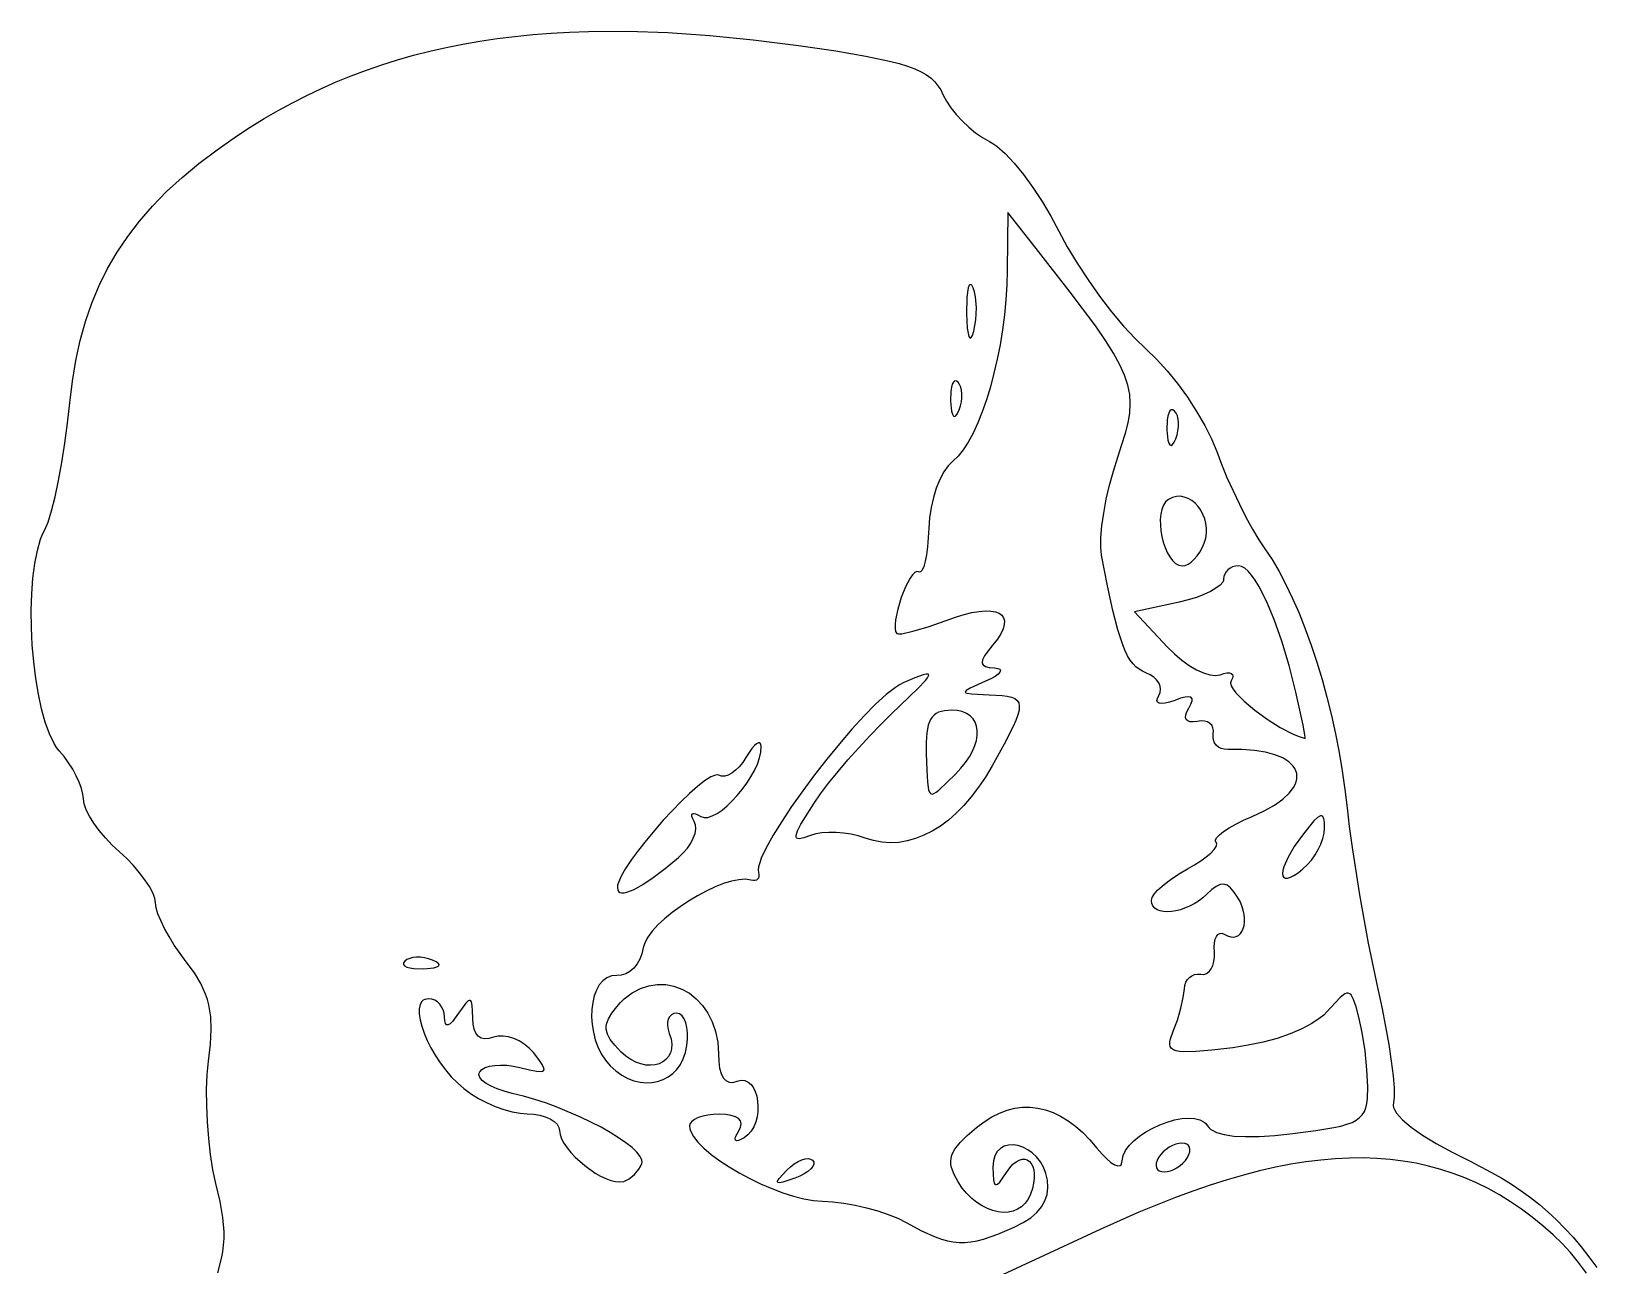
# Model space of a CAD drawing. Header units: millimetres. Extents: x -1.79 to 0.4, y -0.08 to 4.45.
# Drawn here: x -1.688 to -0.482, y 3.5 to 4.451 of the extents above; entities that cross this region are included whole.
import ezdxf

# ---------------------------------------------------------------- set-up
doc = ezdxf.new("R2010")
doc.units = ezdxf.units.MM
doc.header["$MEASUREMENT"] = 0

msp = doc.modelspace()

# ---------------------------------------------------------------- linework, layer by layer
at = {"flags": 128}
for points in [[(-1.543993, 3.494543), (-1.541093, 3.505439), (-1.540143, 3.510655), (-1.539518, 3.515811), (-1.53921, 3.520977), (-1.539214, 3.526224), (-1.540133, 3.537243), (-1.542221, 3.549434), (-1.545429, 3.563361), (-1.5477, 3.573903), (-1.54957, 3.585572), (-1.551016, 3.597983), (-1.552014, 3.610748), (-1.552542, 3.623482), (-1.552575, 3.635797), (-1.552092, 3.647307), (-1.551068, 3.657625), (-1.549603, 3.670527), (-1.549021, 3.681793), (-1.549398, 3.691763), (-1.550811, 3.70078), (-1.551929, 3.705036), (-1.553335, 3.709182), (-1.557048, 3.717311), (-1.562026, 3.725507), (-1.568346, 3.734111), (-1.573083, 3.740449), (-1.577503, 3.746962), (-1.581508, 3.753467), (-1.585002, 3.759776), (-1.587888, 3.765704), (-1.590068, 3.771066), (-1.591448, 3.775676), (-1.591929, 3.779347), (-1.592496, 3.782904), (-1.594121, 3.787174), (-1.59669, 3.791996), (-1.600089, 3.797208), (-1.604204, 3.80265), (-1.608921, 3.80816), (-1.614127, 3.813576), (-1.619707, 3.818736), (-1.625287, 3.823928), (-1.630492, 3.829425), (-1.63521, 3.83506), (-1.639325, 3.840665), (-1.642724, 3.846074), (-1.645293, 3.851121), (-1.646918, 3.855638), (-1.647485, 3.859458), (-1.647864, 3.863205), (-1.64895, 3.86751), (-1.650668, 3.872222), (-1.652941, 3.877187), (-1.655692, 3.882255), (-1.658846, 3.887271), (-1.662325, 3.892084), (-1.666054, 3.896542), (-1.668081, 3.899082), (-1.67002, 3.902105), (-1.673625, 3.909483), (-1.676854, 3.91843), (-1.67969, 3.928704), (-1.682117, 3.94006), (-1.68412, 3.952254), (-1.685682, 3.965043), (-1.686787, 3.978182), (-1.687419, 3.991429), (-1.687561, 4.004538), (-1.687199, 4.017267), (-1.686316, 4.029372), (-1.684895, 4.040608), (-1.682921, 4.050731), (-1.680377, 4.059499), (-1.678887, 4.063298), (-1.677248, 4.066667), (-1.674671, 4.072673), (-1.671979, 4.081257), (-1.669254, 4.092018), (-1.666575, 4.104556), (-1.66402, 4.118468), (-1.66167, 4.133354), (-1.659604, 4.148813), (-1.657901, 4.164444), (-1.655933, 4.18113), (-1.653281, 4.197104), (-1.64992, 4.212409), (-1.645822, 4.227088), (-1.640962, 4.241183), (-1.635313, 4.254737), (-1.628848, 4.267791), (-1.621542, 4.280387), (-1.613367, 4.292569), (-1.604297, 4.304378), (-1.594306, 4.315857), (-1.583368, 4.327048), (-1.571456, 4.337993), (-1.558543, 4.348735), (-1.544603, 4.359316), (-1.52961, 4.369778), (-1.519019, 4.376685), (-1.508314, 4.383276), (-1.497486, 4.389551), (-1.486528, 4.395511), (-1.475433, 4.401158), (-1.464194, 4.406493), (-1.452802, 4.411517), (-1.44125, 4.416232), (-1.429531, 4.420637), (-1.417638, 4.424736), (-1.405563, 4.428528), (-1.393299, 4.432015), (-1.380838, 4.435199), (-1.368173, 4.43808), (-1.355297, 4.44066), (-1.342202, 4.442939), (-1.32888, 4.44492), (-1.315324, 4.446603), (-1.301528, 4.447989), (-1.287482, 4.44908), (-1.273181, 4.449877), (-1.258616, 4.450381), (-1.228666, 4.450514), (-1.197574, 4.44949), (-1.165279, 4.447318), (-1.131723, 4.444008), (-1.096846, 4.439569), (-1.068194, 4.435349), (-1.045104, 4.431442), (-1.026903, 4.42762), (-1.019426, 4.425669), (-1.01292, 4.423655), (-1.007301, 4.421547), (-1.002484, 4.419317), (-0.998386, 4.416938), (-0.994922, 4.41438), (-0.992009, 4.411615), (-0.989563, 4.408614), (-0.987499, 4.405349), (-0.985735, 4.401792), (-0.983114, 4.396794), (-0.979672, 4.391638), (-0.975556, 4.386473), (-0.970912, 4.381446), (-0.965886, 4.376707), (-0.960625, 4.372403), (-0.955276, 4.368683), (-0.949985, 4.365694), (-0.947263, 4.36413), (-0.94433, 4.362032), (-0.937941, 4.35638), (-0.931036, 4.349021), (-0.923835, 4.34024), (-0.916557, 4.330319), (-0.909422, 4.319542), (-0.902649, 4.308193), (-0.896457, 4.296556), (-0.889996, 4.284475), (-0.882442, 4.271866), (-0.874071, 4.2591), (-0.865155, 4.246549), (-0.855969, 4.234583), (-0.846789, 4.223575), (-0.837888, 4.213896), (-0.82954, 4.205917), (-0.821445, 4.198174), (-0.813265, 4.189174), (-0.805226, 4.17924), (-0.797551, 4.168696), (-0.790462, 4.157866), (-0.784185, 4.147075), (-0.778942, 4.136646), (-0.774957, 4.126903), (-0.771334, 4.117249), (-0.76712, 4.107065), (-0.757526, 4.086337), (-0.75245, 4.076407), (-0.74739, 4.067176), (-0.742499, 4.058952), (-0.737929, 4.052042), (-0.732421, 4.043742), (-0.727014, 4.034556), (-0.721733, 4.024555), (-0.716598, 4.013811), (-0.711634, 4.002392), (-0.706861, 3.990372), (-0.702304, 3.97782), (-0.697983, 3.964807), (-0.693922, 3.951405), (-0.690143, 3.937683), (-0.686668, 3.923714), (-0.683521, 3.909567), (-0.680723, 3.895314), (-0.678297, 3.881025), (-0.676266, 3.866772), (-0.674651, 3.852625), (-0.67303, 3.8383), (-0.670846, 3.821996), (-0.66517, 3.785717), (-0.658388, 3.748326), (-0.651262, 3.714361), (-0.647937, 3.699094), (-0.645024, 3.684285), (-0.642575, 3.670299), (-0.640639, 3.6575), (-0.639266, 3.646253), (-0.638506, 3.636924), (-0.63841, 3.629875), (-0.639026, 3.625472), (-0.639273, 3.623729), (-0.638926, 3.62179), (-0.637998, 3.619666), (-0.636506, 3.617367), (-0.631886, 3.612295), (-0.625186, 3.606665), (-0.616525, 3.600568), (-0.606022, 3.594095), (-0.593798, 3.587339), (-0.579971, 3.580389), (-0.563429, 3.571881), (-0.55558, 3.567385), (-0.547988, 3.562691), (-0.540637, 3.557769), (-0.53351, 3.552592), (-0.52659, 3.547131), (-0.519858, 3.541358), (-0.513298, 3.535244), (-0.506893, 3.528762), (-0.500625, 3.521882), (-0.494478, 3.514577), (-0.488433, 3.506818), (-0.482474, 3.498578)], [(-0.930832, 3.529792), (-0.923985, 3.533277), (-0.918214, 3.537007), (-0.913505, 3.541004), (-0.90984, 3.545292), (-0.907205, 3.549892), (-0.905584, 3.554827), (-0.90496, 3.560119), (-0.905318, 3.565792), (-0.906486, 3.57105), (-0.908341, 3.575809), (-0.910777, 3.580042), (-0.913689, 3.583726), (-0.916971, 3.586833), (-0.920519, 3.58934), (-0.924225, 3.591222), (-0.927985, 3.592451), (-0.931692, 3.593005), (-0.935242, 3.592857), (-0.938529, 3.591981), (-0.941447, 3.590354), (-0.94389, 3.58795), (-0.945754, 3.584742), (-0.946931, 3.580707), (-0.947318, 3.575819), (-0.947178, 3.570266), (-0.946824, 3.566204), (-0.946194, 3.563611), (-0.945757, 3.562859), (-0.945229, 3.562465), (-0.944603, 3.562428), (-0.943869, 3.562744), (-0.942054, 3.564425), (-0.936818, 3.571903), (-0.934357, 3.575379), (-0.931895, 3.578094), (-0.92947, 3.580084), (-0.927118, 3.58138), (-0.924878, 3.582018), (-0.922787, 3.582031), (-0.920883, 3.581452), (-0.919202, 3.580316), (-0.917782, 3.578656), (-0.916661, 3.576506), (-0.915876, 3.5739), (-0.915464, 3.570872), (-0.915464, 3.567454), (-0.915912, 3.563682), (-0.916846, 3.559589), (-0.918304, 3.555208), (-0.920173, 3.551315), (-0.922509, 3.548061), (-0.925258, 3.545438), (-0.928367, 3.543437), (-0.931781, 3.542048), (-0.935447, 3.541262), (-0.939311, 3.54107), (-0.943318, 3.541464), (-0.947415, 3.542433), (-0.951548, 3.543969), (-0.955663, 3.546063), (-0.959706, 3.548706), (-0.963624, 3.551889), (-0.967361, 3.555602), (-0.970865, 3.559836), (-0.974082, 3.564583), (-0.977236, 3.57037), (-0.979129, 3.575563), (-0.979579, 3.578005), (-0.979685, 3.580381), (-0.979439, 3.582718), (-0.978832, 3.585043), (-0.977853, 3.587385), (-0.976494, 3.589769), (-0.972597, 3.594777), (-0.967068, 3.600285), (-0.959832, 3.606514), (-0.954012, 3.610905), (-0.948154, 3.61457), (-0.942266, 3.61751), (-0.936357, 3.619726), (-0.930436, 3.621221), (-0.924514, 3.621996), (-0.918598, 3.622052), (-0.912698, 3.621391), (-0.906824, 3.620014), (-0.900983, 3.617924), (-0.895187, 3.615122), (-0.889443, 3.61161), (-0.883761, 3.607388), (-0.87815, 3.602459), (-0.87262, 3.596825), (-0.867179, 3.590486), (-0.863295, 3.585956), (-0.859672, 3.582298), (-0.856388, 3.579549), (-0.853519, 3.577748), (-0.851143, 3.576934), (-0.849335, 3.577144), (-0.848669, 3.577646), (-0.848174, 3.578417), (-0.847735, 3.580792), (-0.847053, 3.584749), (-0.845241, 3.588686), (-0.842443, 3.592542), (-0.838804, 3.596257), (-0.834469, 3.599771), (-0.829583, 3.603024), (-0.824291, 3.605955), (-0.818738, 3.608505), (-0.813069, 3.610614), (-0.807428, 3.61222), (-0.801961, 3.613265), (-0.796813, 3.613688), (-0.792128, 3.613429), (-0.788052, 3.612428), (-0.784729, 3.610624), (-0.783395, 3.609403), (-0.782304, 3.607958), (-0.781101, 3.606397), (-0.779517, 3.604993), (-0.777551, 3.603746), (-0.775201, 3.602657), (-0.769341, 3.600951), (-0.761926, 3.599872), (-0.752941, 3.599419), (-0.742374, 3.599591), (-0.730213, 3.600387), (-0.716443, 3.601806), (-0.69867, 3.604061), (-0.684944, 3.606313), (-0.679438, 3.607537), (-0.674751, 3.60888), (-0.670818, 3.610382), (-0.667575, 3.612083), (-0.664958, 3.614023), (-0.662902, 3.616242), (-0.661343, 3.61878), (-0.660216, 3.621677), (-0.659458, 3.624972), (-0.659004, 3.628707), (-0.658748, 3.637653), (-0.659331, 3.650869), (-0.660804, 3.665406), (-0.662944, 3.6795), (-0.665526, 3.691389), (-0.667715, 3.699272), (-0.669635, 3.704959), (-0.671552, 3.708492), (-0.672592, 3.709465), (-0.673731, 3.709915), (-0.675002, 3.709848), (-0.676437, 3.709269), (-0.679936, 3.706598), (-0.690373, 3.695347), (-0.692617, 3.693052), (-0.695271, 3.690794), (-0.701716, 3.68642), (-0.709524, 3.682297), (-0.718511, 3.678495), (-0.728491, 3.675084), (-0.739282, 3.672134), (-0.750697, 3.669717), (-0.762554, 3.667903), (-0.778694, 3.666018), (-0.791123, 3.66492), (-0.800208, 3.664712), (-0.803613, 3.664974), (-0.806321, 3.665497), (-0.808379, 3.666293), (-0.809832, 3.667376), (-0.810726, 3.668759), (-0.811109, 3.670454), (-0.811025, 3.672473), (-0.810523, 3.674831), (-0.808443, 3.680611), (-0.805282, 3.689188), (-0.802611, 3.698203), (-0.800714, 3.706586), (-0.799873, 3.713264), (-0.799521, 3.715888), (-0.798718, 3.71825), (-0.797515, 3.720306), (-0.795964, 3.722009), (-0.794116, 3.723314), (-0.792022, 3.724176), (-0.789734, 3.724549), (-0.787304, 3.724389), (-0.784916, 3.724347), (-0.782749, 3.725071), (-0.780846, 3.72649), (-0.77925, 3.728533), (-0.778004, 3.73113), (-0.77715, 3.734211), (-0.776731, 3.737705), (-0.77679, 3.741542), (-0.776909, 3.745312), (-0.776662, 3.748607), (-0.77608, 3.751371), (-0.775193, 3.753547), (-0.774033, 3.755079), (-0.77263, 3.755911), (-0.771016, 3.755987), (-0.769221, 3.75525), (-0.766638, 3.753924), (-0.764238, 3.753218), (-0.762038, 3.753089), (-0.760053, 3.753492), (-0.7583, 3.754384), (-0.756794, 3.755719), (-0.755552, 3.757453), (-0.754589, 3.759543), (-0.753921, 3.761945), (-0.753566, 3.764614), (-0.753538, 3.767506), (-0.753853, 3.770576), (-0.754529, 3.773781), (-0.75558, 3.777077), (-0.757023, 3.78042), (-0.758873, 3.783764), (-0.761707, 3.78798), (-0.764361, 3.791051), (-0.766945, 3.792988), (-0.769566, 3.7938), (-0.772333, 3.793499), (-0.775352, 3.792094), (-0.778732, 3.789596), (-0.782582, 3.786014), (-0.785636, 3.783234), (-0.788902, 3.78076), (-0.792323, 3.778595), (-0.795842, 3.776747), (-0.802953, 3.774026), (-0.80643, 3.773164), (-0.809781, 3.772642), (-0.812949, 3.772468), (-0.815878, 3.772646), (-0.81851, 3.773183), (-0.820791, 3.774084), (-0.822663, 3.775357), (-0.824069, 3.777006), (-0.824955, 3.779038), (-0.825262, 3.781458), (-0.824696, 3.783614), (-0.823073, 3.786212), (-0.820507, 3.789153), (-0.817111, 3.792339), (-0.813, 3.795669), (-0.808288, 3.799046), (-0.803087, 3.80237), (-0.797512, 3.805542), (-0.79205, 3.808646), (-0.78718, 3.811766), (-0.782993, 3.814818), (-0.77958, 3.817719), (-0.777031, 3.820384), (-0.775436, 3.822729), (-0.774886, 3.824671), (-0.775031, 3.825464), (-0.775471, 3.826125), (-0.775881, 3.826782), (-0.775938, 3.827564), (-0.77505, 3.829462), (-0.772922, 3.831738), (-0.769669, 3.834311), (-0.765403, 3.837099), (-0.76024, 3.840021), (-0.754294, 3.842997), (-0.747679, 3.845944), (-0.738362, 3.850269), (-0.730547, 3.85473), (-0.724213, 3.859266), (-0.719336, 3.863816), (-0.715896, 3.868321), (-0.714707, 3.870537), (-0.713869, 3.872718), (-0.713379, 3.874858), (-0.713234, 3.876949), (-0.713432, 3.878982), (-0.713969, 3.880951), (-0.714843, 3.882848), (-0.716051, 3.884666), (-0.719459, 3.888031), (-0.724169, 3.890986), (-0.730161, 3.893472), (-0.737412, 3.895426), (-0.7459, 3.89679), (-0.755603, 3.897501), (-0.766498, 3.8975), (-0.769154, 3.897666), (-0.771539, 3.898319), (-0.773608, 3.899407), (-0.775314, 3.900882), (-0.776613, 3.902693), (-0.777459, 3.904789), (-0.777807, 3.907121), (-0.77761, 3.909639), (-0.777438, 3.912103), (-0.77786, 3.914282), (-0.778822, 3.916136), (-0.780276, 3.917627), (-0.78217, 3.918714), (-0.784453, 3.91936), (-0.787075, 3.919523), (-0.789985, 3.919167), (-0.793024, 3.918746), (-0.795455, 3.918854), (-0.797265, 3.919469), (-0.798439, 3.920569), (-0.798964, 3.922134), (-0.798824, 3.924139), (-0.798007, 3.926565), (-0.796498, 3.929389), (-0.794804, 3.932475), (-0.793965, 3.934882), (-0.79399, 3.936616), (-0.794887, 3.937681), (-0.796665, 3.938081), (-0.79933, 3.937822), (-0.802893, 3.93691), (-0.80736, 3.935347), (-0.811323, 3.933981), (-0.81465, 3.933158), (-0.817312, 3.932868), (-0.819278, 3.933102), (-0.820518, 3.933852), (-0.821002, 3.935107), (-0.8207, 3.936859), (-0.819582, 3.939097), (-0.818552, 3.94145), (-0.81825, 3.943897), (-0.818633, 3.946368), (-0.819663, 3.94879), (-0.8213, 3.951091), (-0.823502, 3.953201), (-0.82623, 3.955046), (-0.829443, 3.956556), (-0.83221, 3.957781), (-0.834778, 3.959291), (-0.837172, 3.961153), (-0.839416, 3.963432), (-0.841535, 3.966193), (-0.843554, 3.969502), (-0.845498, 3.973425), (-0.847391, 3.978026), (-0.851125, 3.989529), (-0.854955, 4.004534), (-0.859078, 4.023567), (-0.863693, 4.047153), (-0.86429, 4.053191), (-0.864168, 4.060818), (-0.863377, 4.069724), (-0.861969, 4.079599), (-0.859995, 4.090134), (-0.857507, 4.101018), (-0.854556, 4.111942), (-0.851193, 4.122597), (-0.84796, 4.132298), (-0.845296, 4.141058), (-0.843283, 4.149089), (-0.842005, 4.156601), (-0.841543, 4.163807), (-0.84198, 4.170917), (-0.8434, 4.178144), (-0.845884, 4.1857), (-0.849516, 4.193794), (-0.854378, 4.20264), (-0.860552, 4.212449), (-0.868123, 4.223431), (-0.88778, 4.249765), (-0.914012, 4.283333), (-0.935887, 4.311111), (-0.936193, 4.266667), (-0.936495, 4.255251), (-0.937229, 4.243702), (-0.938369, 4.23211), (-0.939887, 4.22057), (-0.941757, 4.209171), (-0.943954, 4.198008), (-0.946451, 4.187172), (-0.949222, 4.176755), (-0.952241, 4.16685), (-0.955481, 4.157548), (-0.958915, 4.148943), (-0.962519, 4.141126), (-0.966265, 4.134189), (-0.970127, 4.128225), (-0.97408, 4.123325), (-0.978096, 4.119583), (-0.98167, 4.116045), (-0.985038, 4.111248), (-0.988124, 4.105405), (-0.990853, 4.098727), (-0.993146, 4.091426), (-0.994928, 4.083714), (-0.996122, 4.075802), (-0.996651, 4.067903), (-0.997534, 4.053518), (-0.998331, 4.047479), (-0.999321, 4.042391), (-1.000471, 4.038392), (-1.001749, 4.03562), (-1.003121, 4.034212), (-1.003832, 4.034062), (-1.004554, 4.034306), (-1.005941, 4.034533), (-1.007497, 4.033725), (-1.009177, 4.032012), (-1.010935, 4.029524), (-1.014499, 4.022747), (-1.017821, 4.014439), (-1.020533, 4.005645), (-1.022265, 3.997409), (-1.022649, 3.993827), (-1.022649, 3.990776), (-1.022221, 3.988388), (-1.021318, 3.986792), (-1.019986, 3.986442), (-1.017364, 3.986637), (-1.008877, 3.988495), (-0.997103, 3.992032), (-0.98329, 3.996917), (-0.976098, 3.999454), (-0.969462, 4.001442), (-0.963406, 4.002894), (-0.95795, 4.003819), (-0.953116, 4.00423), (-0.948927, 4.004138), (-0.945403, 4.003554), (-0.942568, 4.00249), (-0.940442, 4.000956), (-0.939047, 3.998965), (-0.938406, 3.996527), (-0.93854, 3.993655), (-0.939471, 3.990359), (-0.94122, 3.98665), (-0.94381, 3.982541), (-0.947262, 3.978042), (-0.951002, 3.973355), (-0.953642, 3.969556), (-0.955178, 3.966555), (-0.955603, 3.96426), (-0.955396, 3.96335), (-0.95491, 3.962582), (-0.953094, 3.961428), (-0.950149, 3.960709), (-0.946068, 3.960333), (-0.943462, 3.959981), (-0.941905, 3.959275), (-0.941371, 3.958259), (-0.94183, 3.956974), (-0.943255, 3.955463), (-0.945617, 3.953769), (-0.948888, 3.951934), (-0.95304, 3.95), (-0.964909, 3.944647), (-0.967773, 3.942924), (-0.968425, 3.942256), (-0.968552, 3.941698), (-0.968152, 3.941238), (-0.967219, 3.940863), (-0.963745, 3.940316), (-0.950262, 3.939667), (-0.940208, 3.939112), (-0.936245, 3.93859), (-0.932988, 3.937816), (-0.930435, 3.936724), (-0.928582, 3.935249), (-0.927427, 3.933323), (-0.926967, 3.930882), (-0.9272, 3.927859), (-0.928122, 3.924187), (-0.929731, 3.919801), (-0.932024, 3.914635), (-0.938652, 3.901698), (-0.947985, 3.884847), (-0.95308, 3.876312), (-0.958402, 3.8684), (-0.96393, 3.861123), (-0.969645, 3.854491), (-0.975527, 3.848517), (-0.981557, 3.84321), (-0.987716, 3.838582), (-0.993985, 3.834644), (-1.000343, 3.831407), (-1.006771, 3.828882), (-1.013251, 3.827081), (-1.019762, 3.826013), (-1.026285, 3.825691), (-1.032801, 3.826125), (-1.039291, 3.827326), (-1.045735, 3.829306), (-1.050927, 3.830945), (-1.056481, 3.832203), (-1.062227, 3.833071), (-1.06799, 3.83354), (-1.073599, 3.833602), (-1.078881, 3.833249), (-1.083664, 3.832472), (-1.087776, 3.831264), (-1.092822, 3.829514), (-1.096363, 3.828821), (-1.097564, 3.828924), (-1.098382, 3.829353), (-1.098815, 3.830131), (-1.09886, 3.831276), (-1.097777, 3.834755), (-1.095116, 3.839957), (-1.084985, 3.856194), (-1.080006, 3.863343), (-1.073827, 3.871465), (-1.058847, 3.889502), (-1.042006, 3.908052), (-1.0335, 3.916815), (-1.025262, 3.924861), (-1.0047, 3.944721), (-0.999209, 3.950626), (-0.997625, 3.95267), (-0.996802, 3.954144), (-0.99673, 3.955076), (-0.997398, 3.955494), (-0.998795, 3.955426), (-1.000913, 3.954898), (-1.007265, 3.952576), (-1.016373, 3.94875), (-1.019194, 3.947312), (-1.022339, 3.945304), (-1.029486, 3.939723), (-1.037591, 3.932305), (-1.046427, 3.923342), (-1.055771, 3.913131), (-1.065397, 3.901967), (-1.07508, 3.890143), (-1.084596, 3.877957), (-1.093719, 3.865701), (-1.102224, 3.853673), (-1.109887, 3.842165), (-1.116483, 3.831475), (-1.121786, 3.821895), (-1.125572, 3.813723), (-1.126826, 3.810256), (-1.127616, 3.807252), (-1.127914, 3.804747), (-1.127693, 3.802778), (-1.127376, 3.801154), (-1.127408, 3.799737), (-1.127766, 3.798551), (-1.128426, 3.79762), (-1.129362, 3.796968), (-1.130552, 3.79662), (-1.131971, 3.796599), (-1.133596, 3.796931), (-1.137824, 3.797559), (-1.142839, 3.797254), (-1.148497, 3.796104), (-1.154659, 3.794199), (-1.161182, 3.791626), (-1.167927, 3.788475), (-1.174752, 3.784834), (-1.181516, 3.780793), (-1.188077, 3.776441), (-1.194296, 3.771865), (-1.20003, 3.767156), (-1.205139, 3.762401), (-1.209481, 3.75769), (-1.212916, 3.753112), (-1.215302, 3.748755), (-1.216498, 3.744708), (-1.217498, 3.740213), (-1.219106, 3.736065), (-1.22124, 3.732352), (-1.223816, 3.729163), (-1.226751, 3.726585), (-1.229961, 3.724704), (-1.233363, 3.72361), (-1.236873, 3.723389), (-1.240949, 3.723099), (-1.244562, 3.721728), (-1.247704, 3.719392), (-1.250365, 3.716207), (-1.252539, 3.712289), (-1.254216, 3.707752), (-1.255389, 3.702714), (-1.256049, 3.69729), (-1.256187, 3.691595), (-1.255796, 3.685746), (-1.254867, 3.679858), (-1.253391, 3.674047), (-1.251361, 3.668429), (-1.248768, 3.663119), (-1.245603, 3.658234), (-1.24186, 3.653889), (-1.237474, 3.649965), (-1.232932, 3.646761), (-1.228286, 3.644262), (-1.22359, 3.642456), (-1.218897, 3.641327), (-1.214262, 3.640861), (-1.209737, 3.641045), (-1.205377, 3.641863), (-1.201234, 3.643302), (-1.197363, 3.645347), (-1.193817, 3.647984), (-1.190649, 3.651199), (-1.187913, 3.654978), (-1.185662, 3.659307), (-1.183951, 3.664171), (-1.182832, 3.669556), (-1.182352, 3.674557), (-1.182361, 3.679222), (-1.182824, 3.683449), (-1.18371, 3.687135), (-1.184985, 3.69018), (-1.186617, 3.692481), (-1.188572, 3.693937), (-1.190818, 3.694444), (-1.19301, 3.694127), (-1.194821, 3.693217), (-1.196228, 3.691779), (-1.197207, 3.689877), (-1.197735, 3.687574), (-1.197791, 3.684935), (-1.197349, 3.682023), (-1.196387, 3.678903), (-1.195091, 3.674621), (-1.194571, 3.670682), (-1.194766, 3.667109), (-1.195611, 3.663926), (-1.197045, 3.661158), (-1.199005, 3.658826), (-1.201427, 3.656956), (-1.20425, 3.655571), (-1.20741, 3.654695), (-1.210845, 3.654351), (-1.214492, 3.654562), (-1.218288, 3.655354), (-1.22217, 3.656749), (-1.226076, 3.658771), (-1.229942, 3.661444), (-1.233707, 3.664792), (-1.238448, 3.669822), (-1.241912, 3.674269), (-1.244116, 3.678324), (-1.245078, 3.682181), (-1.245099, 3.684094), (-1.244815, 3.686029), (-1.243344, 3.690061), (-1.240681, 3.694469), (-1.236846, 3.699444), (-1.234034, 3.702596), (-1.231121, 3.705413), (-1.225042, 3.710069), (-1.218706, 3.713457), (-1.212215, 3.715625), (-1.205668, 3.716618), (-1.199166, 3.716484), (-1.192808, 3.715267), (-1.186695, 3.713014), (-1.180926, 3.709772), (-1.175602, 3.705586), (-1.170822, 3.700503), (-1.166687, 3.694569), (-1.163297, 3.687831), (-1.160752, 3.680334), (-1.159151, 3.672125), (-1.158596, 3.66325), (-1.15836, 3.657215), (-1.15766, 3.65212), (-1.156504, 3.647977), (-1.154901, 3.6448), (-1.152861, 3.642604), (-1.150393, 3.6414), (-1.147505, 3.641204), (-1.144207, 3.642028), (-1.141044, 3.642775), (-1.138193, 3.642543), (-1.135669, 3.641443), (-1.133486, 3.639586), (-1.131656, 3.637082), (-1.130194, 3.634041), (-1.129113, 3.630576), (-1.128427, 3.626795), (-1.12815, 3.62281), (-1.128295, 3.618732), (-1.128877, 3.614672), (-1.129908, 3.610739), (-1.131403, 3.607044), (-1.133374, 3.603699), (-1.135837, 3.600814), (-1.138804, 3.5985), (-1.141261, 3.597126), (-1.143186, 3.596361), (-1.14457, 3.596191), (-1.145401, 3.596604), (-1.14567, 3.597588), (-1.145367, 3.599129), (-1.142998, 3.603833), (-1.141608, 3.606714), (-1.141185, 3.60926), (-1.141711, 3.611458), (-1.143169, 3.613292), (-1.145539, 3.614745), (-1.148803, 3.615802), (-1.152944, 3.616448), (-1.157943, 3.616667), (-1.162539, 3.616483), (-1.166826, 3.615955), (-1.17071, 3.615121), (-1.174099, 3.614017), (-1.176898, 3.61268), (-1.179013, 3.611147), (-1.180351, 3.609454), (-1.180818, 3.607639), (-1.180623, 3.605775), (-1.18005, 3.60381), (-1.177844, 3.599618), (-1.174348, 3.595146), (-1.169709, 3.590478), (-1.164075, 3.585698), (-1.157591, 3.58089), (-1.150407, 3.576136), (-1.142669, 3.571521), (-1.134524, 3.567128), (-1.12612, 3.56304), (-1.117603, 3.559341), (-1.109123, 3.556115), (-1.100824, 3.553446), (-1.092856, 3.551416), (-1.085365, 3.55011), (-1.078498, 3.549611), (-1.070586, 3.549206), (-1.062108, 3.548202), (-1.053329, 3.546667), (-1.044512, 3.544665), (-1.035922, 3.542264), (-1.027823, 3.539531), (-1.020478, 3.536532), (-1.014151, 3.533333), (-1.002207, 3.526861), (-0.991775, 3.522157), (-0.986959, 3.520461), (-0.982318, 3.519199), (-0.977788, 3.518367), (-0.973299, 3.517964), (-0.968785, 3.517985), (-0.964178, 3.518428), (-0.959412, 3.519291), (-0.954419, 3.52057), (-0.943483, 3.524365), (-0.930832, 3.529792)], [(-0.962429, 4.252986), (-0.963532, 4.255055), (-0.964544, 4.255669), (-0.965445, 4.25491), (-0.966214, 4.252858), (-0.966829, 4.249593), (-0.967269, 4.245197), (-0.96754, 4.233333), (-0.966979, 4.221942), (-0.966437, 4.218099), (-0.96575, 4.215566), (-0.964942, 4.214399), (-0.964499, 4.214345), (-0.964034, 4.214654), (-0.96305, 4.216386), (-0.962012, 4.219653), (-0.961096, 4.223883), (-0.96046, 4.228367), (-0.960023, 4.237554), (-0.960684, 4.246123), (-0.961422, 4.249836), (-0.962429, 4.252986)], [(-0.97411, 4.180319), (-0.975441, 4.181234), (-0.976648, 4.181248), (-0.977707, 4.18042), (-0.978594, 4.178809), (-0.979285, 4.176476), (-0.979756, 4.17348), (-0.979943, 4.165736), (-0.97917, 4.157981), (-0.978522, 4.155589), (-0.977719, 4.154205), (-0.976774, 4.153843), (-0.975703, 4.154517), (-0.974518, 4.156241), (-0.973235, 4.159028), (-0.972199, 4.162092), (-0.971498, 4.165216), (-0.971127, 4.168312), (-0.971084, 4.171293), (-0.971363, 4.174072), (-0.971963, 4.176561), (-0.97288, 4.178673), (-0.97411, 4.180319)], [(-0.807443, 4.158097), (-0.808774, 4.159012), (-0.809981, 4.159026), (-0.81104, 4.158197), (-0.811927, 4.156587), (-0.812618, 4.154254), (-0.813089, 4.151257), (-0.813276, 4.143514), (-0.812503, 4.135759), (-0.811856, 4.133366), (-0.811052, 4.131983), (-0.810108, 4.131621), (-0.809036, 4.132295), (-0.807851, 4.134019), (-0.806568, 4.136806), (-0.805533, 4.13987), (-0.804832, 4.142994), (-0.804461, 4.14609), (-0.804417, 4.149071), (-0.804697, 4.15185), (-0.805296, 4.154339), (-0.806213, 4.15645), (-0.807443, 4.158097)], [(-0.784554, 4.056306), (-0.783405, 4.060132), (-0.782844, 4.063982), (-0.782827, 4.067802), (-0.783311, 4.071537), (-0.784252, 4.075134), (-0.785605, 4.078538), (-0.787327, 4.081696), (-0.789373, 4.084554), (-0.7917, 4.087057), (-0.794264, 4.089152), (-0.79702, 4.090785), (-0.799925, 4.091901), (-0.802935, 4.092447), (-0.806005, 4.092369), (-0.809092, 4.091613), (-0.812151, 4.090125), (-0.814342, 4.088222), (-0.816038, 4.085611), (-0.817265, 4.082405), (-0.818046, 4.078721), (-0.818405, 4.074672), (-0.818367, 4.070374), (-0.817955, 4.06594), (-0.817193, 4.061486), (-0.816106, 4.057127), (-0.814717, 4.052976), (-0.813051, 4.04915), (-0.811132, 4.045762), (-0.808983, 4.042927), (-0.806629, 4.04076), (-0.804094, 4.039376), (-0.801401, 4.038889), (-0.799225, 4.039244), (-0.796931, 4.040263), (-0.794588, 4.041873), (-0.792264, 4.044003), (-0.79003, 4.046583), (-0.787954, 4.049541), (-0.786106, 4.052806), (-0.784554, 4.056306)], [(-0.714012, 3.941667), (-0.719329, 3.962233), (-0.724957, 3.98094), (-0.730772, 3.997514), (-0.736651, 4.011684), (-0.74247, 4.023178), (-0.745319, 4.027837), (-0.748106, 4.031725), (-0.750816, 4.034808), (-0.753434, 4.037053), (-0.755945, 4.038424), (-0.758332, 4.038889), (-0.760619, 4.03868), (-0.762752, 4.038081), (-0.764684, 4.037133), (-0.766368, 4.03588), (-0.767759, 4.034363), (-0.76881, 4.032625), (-0.769475, 4.030708), (-0.769707, 4.028653), (-0.769885, 4.027572), (-0.770406, 4.026445), (-0.77241, 4.024088), (-0.775579, 4.021656), (-0.779771, 4.01922), (-0.784847, 4.016855), (-0.790666, 4.014631), (-0.797087, 4.012623), (-0.803971, 4.010903), (-0.838221, 4.003389), (-0.812832, 3.976361), (-0.807427, 3.971051), (-0.801793, 3.966324), (-0.796094, 3.962267), (-0.790497, 3.958969), (-0.785167, 3.956515), (-0.780271, 3.954994), (-0.775975, 3.954492), (-0.774103, 3.954651), (-0.772443, 3.955097), (-0.769562, 3.956041), (-0.76713, 3.956508), (-0.765182, 3.95652), (-0.763752, 3.956094), (-0.762876, 3.95525), (-0.762587, 3.954007), (-0.762922, 3.952385), (-0.763915, 3.950403), (-0.764307, 3.948705), (-0.763761, 3.946543), (-0.762365, 3.943985), (-0.760207, 3.9411), (-0.753959, 3.934624), (-0.745722, 3.927665), (-0.736202, 3.920773), (-0.726105, 3.914498), (-0.716135, 3.909391), (-0.711418, 3.907446), (-0.706998, 3.906), (-0.70685, 3.906646), (-0.707053, 3.908674), (-0.708396, 3.916292), (-0.714012, 3.941667)], [(-0.976068, 3.878569), (-0.971924, 3.883025), (-0.968371, 3.887483), (-0.965406, 3.891904), (-0.963028, 3.896248), (-0.961232, 3.900476), (-0.960017, 3.904546), (-0.95938, 3.908418), (-0.959318, 3.912054), (-0.959829, 3.915412), (-0.960911, 3.918452), (-0.96256, 3.921134), (-0.964775, 3.923419), (-0.967552, 3.925266), (-0.97089, 3.926635), (-0.974785, 3.927485), (-0.979235, 3.927778), (-0.984633, 3.927391), (-0.98905, 3.926154), (-0.990911, 3.925181), (-0.992552, 3.923952), (-0.993981, 3.922454), (-0.995207, 3.920672), (-0.99708, 3.916198), (-0.998238, 3.910416), (-0.998749, 3.903213), (-0.998679, 3.894472), (-0.998224, 3.881685), (-0.997697, 3.872409), (-0.996796, 3.866433), (-0.99611, 3.864615), (-0.995217, 3.863542), (-0.994079, 3.863187), (-0.992658, 3.863523), (-0.990916, 3.864524), (-0.988816, 3.866164), (-0.976068, 3.878569)], [(-1.189415, 3.814278), (-1.185707, 3.817817), (-1.182524, 3.821566), (-1.179915, 3.825411), (-1.177931, 3.829238), (-1.176622, 3.832933), (-1.176038, 3.836381), (-1.17623, 3.83947), (-1.177248, 3.842083), (-1.178412, 3.844213), (-1.179021, 3.845906), (-1.179096, 3.847144), (-1.178658, 3.847913), (-1.177728, 3.848196), (-1.176327, 3.847978), (-1.174475, 3.847242), (-1.172193, 3.845972), (-1.169646, 3.8451), (-1.166653, 3.845252), (-1.163297, 3.846328), (-1.159664, 3.848232), (-1.155841, 3.850863), (-1.151912, 3.854124), (-1.147962, 3.857916), (-1.144078, 3.862141), (-1.140345, 3.866699), (-1.136848, 3.871494), (-1.133672, 3.876426), (-1.130904, 3.881396), (-1.128628, 3.886307), (-1.12693, 3.891059), (-1.125895, 3.895554), (-1.12561, 3.899694), (-1.125909, 3.901586), (-1.126641, 3.902573), (-1.127757, 3.902691), (-1.129209, 3.901974), (-1.130947, 3.900455), (-1.132924, 3.898169), (-1.137401, 3.891431), (-1.139899, 3.887599), (-1.142604, 3.884256), (-1.145432, 3.881459), (-1.148295, 3.879264), (-1.151109, 3.877728), (-1.153786, 3.876907), (-1.156241, 3.876859), (-1.158387, 3.877639), (-1.159468, 3.877968), (-1.160868, 3.877844), (-1.164534, 3.876342), (-1.1692, 3.873339), (-1.17468, 3.869039), (-1.180789, 3.863649), (-1.187341, 3.857375), (-1.201031, 3.842997), (-1.214265, 3.827549), (-1.220247, 3.819938), (-1.225557, 3.812678), (-1.230011, 3.805973), (-1.233422, 3.80003), (-1.235605, 3.795053), (-1.236177, 3.792992), (-1.236373, 3.79125), (-1.236158, 3.789522), (-1.23552, 3.788246), (-1.234473, 3.787415), (-1.233028, 3.787024), (-1.2312, 3.787065), (-1.229001, 3.787533), (-1.22354, 3.789722), (-1.216749, 3.793542), (-1.208729, 3.798941), (-1.199584, 3.80587), (-1.189415, 3.814278)], [(-0.691929, 3.836819), (-0.692095, 3.841353), (-0.692643, 3.844483), (-0.69365, 3.84619), (-0.69435, 3.846503), (-0.695193, 3.846453), (-0.697348, 3.845254), (-0.700191, 3.842571), (-0.708248, 3.832681), (-0.715262, 3.82269), (-0.720291, 3.814061), (-0.723331, 3.807056), (-0.724105, 3.804244), (-0.72438, 3.801936), (-0.724157, 3.800165), (-0.723435, 3.798964), (-0.722213, 3.798365), (-0.720491, 3.798401), (-0.718268, 3.799106), (-0.715545, 3.800511), (-0.712321, 3.80265), (-0.708596, 3.805556), (-0.705248, 3.808691), (-0.702124, 3.812304), (-0.699294, 3.816266), (-0.696825, 3.820448), (-0.694785, 3.824723), (-0.693244, 3.828962), (-0.692269, 3.833037), (-0.691929, 3.836819)], [(-1.378735, 3.735361), (-1.381803, 3.7364), (-1.384931, 3.737103), (-1.388029, 3.737474), (-1.391012, 3.737517), (-1.393792, 3.737236), (-1.396281, 3.736635), (-1.398393, 3.735717), (-1.40004, 3.734486), (-1.400954, 3.733155), (-1.400967, 3.731948), (-1.400137, 3.730889), (-1.398524, 3.730002), (-1.39619, 3.729311), (-1.393194, 3.72884), (-1.385457, 3.728653), (-1.377699, 3.729426), (-1.375305, 3.730073), (-1.373919, 3.730877), (-1.373554, 3.731821), (-1.374226, 3.732893), (-1.375948, 3.734078), (-1.378735, 3.735361)], [(-1.217554, 3.578681), (-1.217352, 3.579891), (-1.217503, 3.581209), (-1.218814, 3.584133), (-1.221373, 3.587393), (-1.225069, 3.590928), (-1.22979, 3.594677), (-1.235425, 3.598579), (-1.241861, 3.602576), (-1.248986, 3.606604), (-1.264858, 3.614517), (-1.282146, 3.621833), (-1.291041, 3.625116), (-1.299954, 3.628068), (-1.308773, 3.630628), (-1.317387, 3.632736), (-1.323494, 3.6343), (-1.328954, 3.636143), (-1.333663, 3.638198), (-1.337521, 3.640398), (-1.340424, 3.642673), (-1.342268, 3.644957), (-1.342952, 3.647181), (-1.342827, 3.64825), (-1.342373, 3.649278), (-1.340656, 3.651104), (-1.338067, 3.652554), (-1.334734, 3.653613), (-1.330785, 3.654269), (-1.326347, 3.654507), (-1.321547, 3.654315), (-1.316514, 3.653678), (-1.311373, 3.652583), (-1.30411, 3.650809), (-1.298707, 3.649783), (-1.295087, 3.649589), (-1.293923, 3.649831), (-1.293176, 3.650312), (-1.292836, 3.651045), (-1.292895, 3.652039), (-1.29417, 3.654853), (-1.296925, 3.658839), (-1.301082, 3.664083), (-1.304358, 3.667561), (-1.30804, 3.670565), (-1.312002, 3.673048), (-1.31612, 3.67496), (-1.320268, 3.676253), (-1.32432, 3.676878), (-1.328152, 3.676787), (-1.331637, 3.675931), (-1.335248, 3.674887), (-1.338427, 3.674685), (-1.341159, 3.675313), (-1.343432, 3.676759), (-1.345233, 3.67901), (-1.346547, 3.682054), (-1.347363, 3.685879), (-1.347665, 3.690472), (-1.347803, 3.696211), (-1.348156, 3.700403), (-1.348793, 3.703073), (-1.349239, 3.703845), (-1.349781, 3.704245), (-1.350428, 3.704277), (-1.351188, 3.703943), (-1.353081, 3.702193), (-1.358596, 3.694444), (-1.363319, 3.68802), (-1.365185, 3.68624), (-1.366719, 3.685415), (-1.367922, 3.685545), (-1.368793, 3.68663), (-1.369332, 3.688671), (-1.36954, 3.691667), (-1.369818, 3.694457), (-1.370544, 3.697059), (-1.371671, 3.699418), (-1.373148, 3.701476), (-1.374925, 3.703175), (-1.376954, 3.70446), (-1.379185, 3.705272), (-1.381568, 3.705556), (-1.384608, 3.705017), (-1.385816, 3.704364), (-1.386823, 3.703473), (-1.388255, 3.70103), (-1.388946, 3.697797), (-1.388938, 3.693879), (-1.388272, 3.689386), (-1.38699, 3.684423), (-1.385134, 3.679099), (-1.382746, 3.67352), (-1.379867, 3.667794), (-1.37654, 3.662029), (-1.372806, 3.656331), (-1.368707, 3.650808), (-1.364285, 3.645567), (-1.359581, 3.640716), (-1.354637, 3.636361), (-1.349343, 3.632496), (-1.343418, 3.628882), (-1.33706, 3.625597), (-1.330472, 3.622722), (-1.323854, 3.620337), (-1.317405, 3.618521), (-1.311326, 3.617355), (-1.305818, 3.616917), (-1.300796, 3.616608), (-1.296111, 3.61582), (-1.291865, 3.614607), (-1.288162, 3.613021), (-1.285103, 3.611114), (-1.282791, 3.60894), (-1.281328, 3.606551), (-1.280818, 3.604), (-1.280421, 3.600951), (-1.279285, 3.597682), (-1.277492, 3.594256), (-1.275124, 3.59074), (-1.272261, 3.587196), (-1.268986, 3.58369), (-1.261524, 3.577052), (-1.253393, 3.571342), (-1.249281, 3.568997), (-1.245246, 3.567078), (-1.24137, 3.56565), (-1.237734, 3.564778), (-1.234421, 3.564526), (-1.231512, 3.564958), (-1.22935, 3.565799), (-1.227193, 3.567001), (-1.223122, 3.570267), (-1.219756, 3.57431), (-1.218481, 3.576482), (-1.217554, 3.578681)], [(-0.797485, 3.583333), (-0.796336, 3.585565), (-0.795701, 3.587648), (-0.795564, 3.589535), (-0.795906, 3.591181), (-0.796712, 3.59254), (-0.797963, 3.593568), (-0.799643, 3.594218), (-0.801735, 3.594444), (-0.804107, 3.594218), (-0.806592, 3.593568), (-0.809114, 3.59254), (-0.811601, 3.591181), (-0.813978, 3.589535), (-0.81617, 3.587648), (-0.818105, 3.585565), (-0.819707, 3.583333), (-0.82086, 3.581101), (-0.821498, 3.579019), (-0.821638, 3.577132), (-0.821297, 3.575486), (-0.820493, 3.574127), (-0.819242, 3.573099), (-0.817562, 3.572449), (-0.815471, 3.572222), (-0.813098, 3.572449), (-0.810613, 3.573099), (-0.80809, 3.574127), (-0.805603, 3.575486), (-0.803224, 3.577132), (-0.801029, 3.579019), (-0.799091, 3.581101), (-0.797485, 3.583333)], [(-1.106012, 3.573597), (-1.103131, 3.576245), (-1.100199, 3.57847), (-1.097297, 3.58024), (-1.094505, 3.581524), (-1.091907, 3.582292), (-1.089583, 3.582511), (-1.087614, 3.582151), (-1.086082, 3.581181), (-1.08524, 3.579778), (-1.085241, 3.57817), (-1.086028, 3.576413), (-1.087545, 3.574564), (-1.089736, 3.572679), (-1.092545, 3.570815), (-1.095915, 3.569028), (-1.09979, 3.567375), (-1.108973, 3.564261), (-1.111588, 3.563802), (-1.112922, 3.564111), (-1.113118, 3.564563), (-1.113004, 3.565217), (-1.11186, 3.567148), (-1.106012, 3.573597)], [(-0.490207, 3.494199), (-0.49637, 3.502573), (-0.502675, 3.510228), (-0.509159, 3.517243), (-0.51586, 3.523694), (-0.523927, 3.530755), (-0.532104, 3.537367), (-0.540398, 3.543532), (-0.548817, 3.54925), (-0.557367, 3.554521), (-0.566056, 3.559344), (-0.574892, 3.563721), (-0.58388, 3.567651), (-0.593028, 3.571133), (-0.602344, 3.57417), (-0.611835, 3.576759), (-0.621507, 3.578902), (-0.631368, 3.580598), (-0.641425, 3.581849), (-0.651686, 3.582653), (-0.662156, 3.58301), (-0.672845, 3.582922), (-0.683758, 3.582388), (-0.694903, 3.581408), (-0.706287, 3.579982), (-0.717918, 3.578111), (-0.729801, 3.575794), (-0.741946, 3.573031), (-0.754358, 3.569823), (-0.767045, 3.56617), (-0.780013, 3.562072), (-0.793272, 3.557529), (-0.806826, 3.55254), (-0.834853, 3.541229), (-0.864151, 3.528139), (-0.972419, 3.477939)]]:
    msp.add_lwpolyline(points, dxfattribs=at)

doc.saveas('drawing.dxf')
